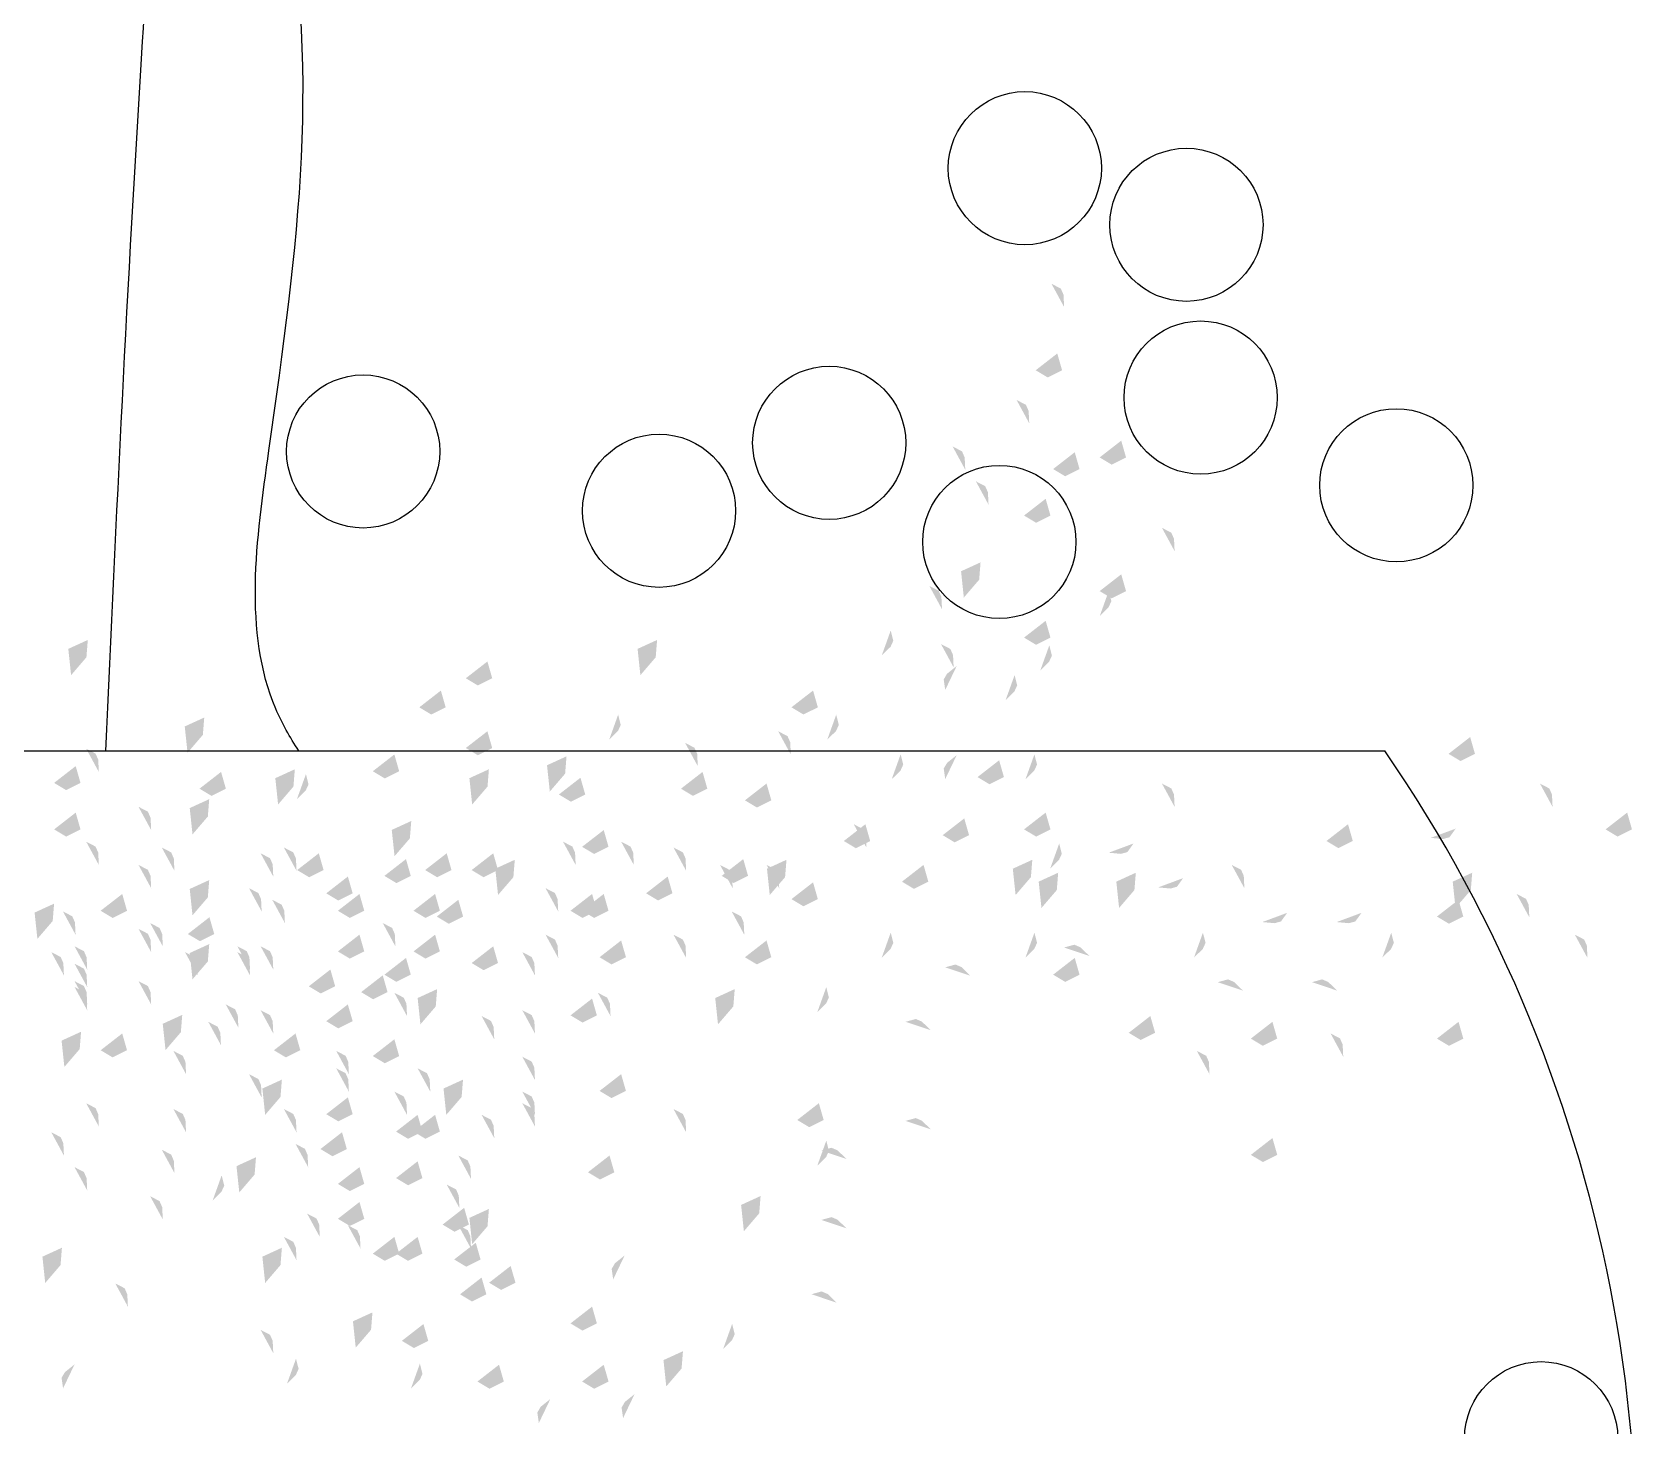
# Model space of a CAD drawing. Header units: millimetres. Extents: x 2133.42 to 2134.8, y 649.95 to 651.52.
# Drawn here: x 2134.2315 to 2134.3859, y 651.0583 to 651.1923 of the extents above; entities that cross this region are included whole.
import ezdxf

# ---------------------------------------------------------------- set-up
doc = ezdxf.new("R2010")
doc.units = ezdxf.units.MM
doc.linetypes.add('CONTINUA', pattern=[0])
for name, color, linetype in [('Hojas01', 64, 'Continuous'), ('Hojas02', 62, 'CONTINUA'), ('Tiesto', 32, 'Continuous'), ('Tronco', 46, 'Continuous')]:
    doc.layers.add(name, color=color, linetype=linetype)

msp = doc.modelspace()

# ---------------------------------------------------------------- linework, layer by layer
at = {"layer": 'Hojas01'}
for centre in [(2134.327011239653, 651.1792596485067), (2134.342553579548, 651.1738137923141), (2134.343916929827, 651.1572039159006), (2134.308196821052, 651.152847223191), (2134.263381759581, 651.1520167849411), (2134.362731348428, 651.148762828623), (2134.291836454688, 651.1463121938211), (2134.324557160246, 651.1433169724305), (2134.376662359846, 651.0571254881279)]:
    msp.add_circle(centre, 0.00736422481313063, dxfattribs=at)
at = {"layer": 'Hojas02'}
for points in [[(2134.330790574038, 651.16590539407), (2134.330730713745, 651.1670951348258), (2134.329571843044, 651.1681488611109), (2134.330474568415, 651.167677365971)], [(2134.32920887942, 651.1591376675301), (2134.328056153266, 651.1598289267147), (2134.330592163988, 651.1598289267147), (2134.330131047162, 651.161441961061)], [(2134.327435404257, 651.1547272139524), (2134.327375543965, 651.1559169547081), (2134.326216673263, 651.1569706809933), (2134.327119398634, 651.1564991858534)], [(2134.32128432374, 651.1502559338846), (2134.321224463447, 651.1514456746402), (2134.320065592745, 651.1524994009255), (2134.320968318117, 651.1520279057856)], [(2134.330886436847, 651.1496361823472), (2134.329733710693, 651.1503274415318), (2134.332269721415, 651.1503274415318), (2134.331808604589, 651.1519404758781)], [(2134.335360014864, 651.1507539923382), (2134.334207288709, 651.1514452515228), (2134.336743299432, 651.1514452515228), (2134.336282182605, 651.1530582858691)], [(2134.323521085285, 651.1469024638079), (2134.323461224992, 651.1480922045635), (2134.322302354291, 651.1491459308486), (2134.323205079662, 651.1486744357089)], [(2134.328090471185, 651.1451649022792), (2134.32693774503, 651.145856161464), (2134.329473755752, 651.145856161464), (2134.329012638926, 651.1474691958103)], [(2134.341415232572, 651.14243118374), (2134.341355372279, 651.1436209244957), (2134.340196501577, 651.1446746507809), (2134.341099226949, 651.144203155641)], [(2134.322752758465, 651.1413527707382), (2134.320878006861, 651.140495245327), (2134.322618858993, 651.1396828055026), (2134.321145303558, 651.137966852986)], [(2134.335360014864, 651.137899077182), (2134.334207288709, 651.1385903363669), (2134.336743299432, 651.1385903363669), (2134.336282182605, 651.1402033707132)], [(2134.319047562195, 651.1368420936813), (2134.318987701902, 651.138031834437), (2134.317828831201, 651.1390855607222), (2134.318731556572, 651.1386140655823)], [(2134.33422101541, 651.1362089729541), (2134.335068851293, 651.1370457767764), (2134.335083472197, 651.1386120164184), (2134.335332722598, 651.1376245474312)], [(2134.328090471185, 651.1334277971143), (2134.32693774503, 651.1341190562989), (2134.329473755752, 651.1341190562989), (2134.329012638926, 651.1357320906454)], [(2134.236902320803, 651.1338912797655), (2134.2350275692, 651.1330337543545), (2134.236768421332, 651.1322213145299), (2134.235294865897, 651.1305053620135)], [(2134.291647530612, 651.1338912797655), (2134.289772779008, 651.1330337543545), (2134.29151363114, 651.1322213145299), (2134.290040075706, 651.1305053620135)], [(2134.31325154757, 651.1323982807733), (2134.314099383452, 651.1332350845955), (2134.314114004356, 651.1348013242375), (2134.314363254758, 651.1338138552503)], [(2134.320165915504, 651.1312530036223), (2134.320106055211, 651.1324427443781), (2134.31894718451, 651.1334964706632), (2134.319849909881, 651.1330249755233)], [(2134.328502039676, 651.1309692661926), (2134.329349875558, 651.1318060700148), (2134.329364496462, 651.1333723096568), (2134.329613746864, 651.1323848406696)], [(2134.274408029324, 651.1295154420939), (2134.273255303169, 651.1302067012787), (2134.275791313892, 651.1302067012787), (2134.275330197065, 651.131819735625)], [(2134.320459584929, 651.1313877427597), (2134.319530774626, 651.1306418354318), (2134.319356385048, 651.1290852659145), (2134.319209213762, 651.1300930165662)], [(2134.325165984229, 651.1281112370309), (2134.326013820111, 651.1289480408532), (2134.326028441015, 651.1305142804952), (2134.326277691417, 651.129526811508)], [(2134.269934506233, 651.1267208970646), (2134.268781780079, 651.1274121562492), (2134.271317790801, 651.1274121562492), (2134.270856673975, 651.1290251905955)], [(2134.305722800807, 651.1267208970646), (2134.304570074652, 651.1274121562492), (2134.307106085375, 651.1274121562492), (2134.306644968549, 651.1290251905955)], [(2134.248100189648, 651.1264297887928), (2134.246225438044, 651.1255722633819), (2134.247966290176, 651.1247598235573), (2134.246492734742, 651.1230438710409)], [(2134.287039753964, 651.12430054485), (2134.287887589846, 651.1251373486723), (2134.28790221075, 651.1267035883145), (2134.288151461151, 651.1257161193271)], [(2134.308009221804, 651.12430054485), (2134.308857057687, 651.1251373486723), (2134.308871678591, 651.1267035883145), (2134.309120928992, 651.1257161193271)], [(2134.274408029324, 651.1228085420441), (2134.273255303169, 651.1234998012287), (2134.275791313892, 651.1234998012287), (2134.275330197065, 651.125112835575)], [(2134.304508529763, 651.1228693685341), (2134.30444866947, 651.1240591092899), (2134.303289798768, 651.125112835575), (2134.30419252414, 651.1246413404351)], [(2134.368911547893, 651.1222496169967), (2134.367758821738, 651.1229408761815), (2134.37029483246, 651.1229408761815), (2134.369833715634, 651.1245539105278)], [(2134.237964667823, 651.1211926334959), (2134.23790480753, 651.1223823742514), (2134.236745936828, 651.1234361005368), (2134.2376486622, 651.1229646053969)], [(2134.265460983143, 651.1205728819584), (2134.264308256988, 651.121264141143), (2134.266844267711, 651.121264141143), (2134.266383150885, 651.1228771754893)], [(2134.282938040449, 651.1226990633584), (2134.281063288845, 651.1218415379474), (2134.282804140977, 651.1210290981228), (2134.281330585542, 651.1193131456064)], [(2134.295561483582, 651.1217515184394), (2134.295501623289, 651.1229412591952), (2134.294342752587, 651.1239949854803), (2134.295245477959, 651.1235234903404)], [(2134.314204737655, 651.1204898125654), (2134.315052573537, 651.1213266163877), (2134.315067194442, 651.1228928560299), (2134.315316444843, 651.1219053870425)], [(2134.320459584929, 651.122813655275), (2134.319530774626, 651.1220677479471), (2134.319356385048, 651.1205111784298), (2134.319209213762, 651.1215189290815)], [(2134.327072309474, 651.1204898125654), (2134.327920145356, 651.1213266163877), (2134.32793476626, 651.1228928560299), (2134.328184016661, 651.1219053870425)], [(2134.234817245616, 651.1194550719674), (2134.233664519461, 651.120146331152), (2134.236200530183, 651.120146331152), (2134.235739413357, 651.1217593654983)], [(2134.24879707393, 651.11889614692), (2134.247644347776, 651.1195874061045), (2134.250180358498, 651.1195874061045), (2134.249719241672, 651.1212004404508)], [(2134.256809679811, 651.1214554882135), (2134.254934928208, 651.1205979628025), (2134.25667578034, 651.119785522978), (2134.255202224905, 651.1180695704616)], [(2134.275472794552, 651.1214554882135), (2134.273598042948, 651.1205979628025), (2134.27533889508, 651.119785522978), (2134.273865339646, 651.1180695704616)], [(2134.295098142274, 651.11889614692), (2134.293945416119, 651.1195874061045), (2134.296481426841, 651.1195874061045), (2134.296020310015, 651.1212004404508)], [(2134.323616948094, 651.1200139970147), (2134.32246422194, 651.1207052561992), (2134.325000232662, 651.1207052561992), (2134.324539115836, 651.1223182905455)], [(2134.257015309868, 651.118584486527), (2134.25786314575, 651.1194212903492), (2134.257877766654, 651.1209875299912), (2134.258127017055, 651.120000061004)], [(2134.28335513043, 651.1183372619762), (2134.282202404276, 651.119028521161), (2134.284738414998, 651.119028521161), (2134.284277298172, 651.1206415555073)], [(2134.301249277717, 651.117778336929), (2134.300096551563, 651.1184695961135), (2134.302632562285, 651.1184695961135), (2134.302171445458, 651.1200826304598)], [(2134.341415232572, 651.1178391634191), (2134.341355372279, 651.1190289041747), (2134.340196501577, 651.1200826304598), (2134.341099226949, 651.1196111353202)], [(2134.377762731264, 651.1178391634191), (2134.377702870971, 651.1190289041747), (2134.376544000269, 651.1200826304598), (2134.377446725641, 651.1196111353202)], [(2134.248579036667, 651.1185811769562), (2134.246704285063, 651.117723651545), (2134.248445137195, 651.1169112117207), (2134.246971581761, 651.115195259204)], [(2134.234817245616, 651.1149837918995), (2134.233664519461, 651.1156750510843), (2134.236200530183, 651.1156750510843), (2134.235739413357, 651.1172880854306)], [(2134.242997395031, 651.1156035434369), (2134.242937534738, 651.1167932841927), (2134.241778664036, 651.1178470104778), (2134.242681389408, 651.1173755153379)], [(2134.268007548656, 651.1164811475307), (2134.266132797052, 651.1156236221195), (2134.267873649184, 651.1148111822952), (2134.266400093749, 651.1130952297785)], [(2134.320261778314, 651.1144248668522), (2134.319109052159, 651.1151161260368), (2134.321645062882, 651.1151161260368), (2134.321183946055, 651.1167291603831)], [(2134.328090471185, 651.1149837918995), (2134.32693774503, 651.1156750510843), (2134.329473755752, 651.1156750510843), (2134.329012638926, 651.1172880854306)], [(2134.384009729516, 651.1149837918995), (2134.382857003362, 651.1156750510843), (2134.385393014084, 651.1156750510843), (2134.384931897258, 651.1172880854306)], [(2134.285591891975, 651.1133070568612), (2134.284439165821, 651.1139983160458), (2134.286975176543, 651.1139983160458), (2134.286514059717, 651.1156113503921)], [(2134.310755528015, 651.1138659819085), (2134.309602801861, 651.114557241093), (2134.312138812583, 651.114557241093), (2134.311677695757, 651.1161702754396)], [(2134.311778018516, 651.1139268083987), (2134.311718158223, 651.1151165491542), (2134.310559287521, 651.1161702754396), (2134.311462012893, 651.1156987802997)], [(2134.357168481123, 651.1138659819085), (2134.356015754968, 651.114557241093), (2134.358551765691, 651.114557241093), (2134.358090648865, 651.1161702754396)], [(2134.366050203988, 651.114859798168), (2134.367236398757, 651.114750215826), (2134.368443916813, 651.1157478232296), (2134.367849087156, 651.1149211440643)], [(2134.237964667823, 651.1122500733602), (2134.23790480753, 651.113439814116), (2134.236745936828, 651.1144935404011), (2134.2376486622, 651.1140220452612)], [(2134.237964667823, 651.1122500733602), (2134.23790480753, 651.113439814116), (2134.236745936828, 651.1144935404011), (2134.2376486622, 651.1140220452612)], [(2134.245234156576, 651.111691148313), (2134.245174296283, 651.1128808890685), (2134.244015425581, 651.1139346153536), (2134.244918150953, 651.113463120214)], [(2134.2547404618, 651.1111322633692), (2134.254680601508, 651.112322004125), (2134.253521730806, 651.1133757304101), (2134.254424456177, 651.1129042352702)], [(2134.256977223346, 651.111691148313), (2134.256917363053, 651.1128808890685), (2134.255758492351, 651.1139346153536), (2134.256661217722, 651.113463120214)], [(2134.258191439464, 651.111071436879), (2134.257038713309, 651.1117626960638), (2134.259574724032, 651.1117626960638), (2134.259113607205, 651.1133757304101)], [(2134.270493710351, 651.111071436879), (2134.269340984197, 651.1117626960638), (2134.271876994919, 651.1117626960638), (2134.271415878093, 651.1133757304101)], [(2134.274967233442, 651.111071436879), (2134.273814507287, 651.1117626960638), (2134.276350518009, 651.1117626960638), (2134.275889401183, 651.1133757304101)], [(2134.283818416813, 651.1122500733602), (2134.28375855652, 651.113439814116), (2134.282599685818, 651.1144935404011), (2134.28350241119, 651.1140220452612)], [(2134.289410348139, 651.1122500733602), (2134.289350487846, 651.113439814116), (2134.288191617144, 651.1144935404011), (2134.289094342515, 651.1140220452612)], [(2134.294443075346, 651.111691148313), (2134.294383215054, 651.1128808890685), (2134.293224344352, 651.1139346153536), (2134.294127069723, 651.113463120214)], [(2134.329455229761, 651.1119157651844), (2134.330303065643, 651.1127525690067), (2134.330317686548, 651.1143188086489), (2134.330566936949, 651.1133313396615)], [(2134.335072624733, 651.1134307835871), (2134.336258819502, 651.1133212012453), (2134.337466337558, 651.1143188086489), (2134.336871507901, 651.1134921294836)], [(2134.242997395031, 651.1100144132745), (2134.242937534738, 651.1112041540302), (2134.241778664036, 651.1122578803154), (2134.242681389408, 651.1117863851755)], [(2134.266579336453, 651.1105125118318), (2134.265426610298, 651.1112037710163), (2134.267962621021, 651.1112037710163), (2134.267501504194, 651.1128168053626)], [(2134.27796122816, 651.1127504220963), (2134.276086476556, 651.111892896685), (2134.277827328688, 651.1110804568607), (2134.276353773254, 651.1093645043441)], [(2134.298916598437, 651.1100144132745), (2134.298856738144, 651.1112041540302), (2134.297697867442, 651.1122578803154), (2134.298600592814, 651.1117863851755)], [(2134.299012516172, 651.1105125118318), (2134.297859790017, 651.1112037710163), (2134.30039580074, 651.1112037710163), (2134.299934683913, 651.1128168053626)], [(2134.303390176453, 651.1100144132745), (2134.30333031616, 651.1112041540302), (2134.302171445458, 651.1122578803154), (2134.30307417083, 651.1117863851755)], [(2134.304089588797, 651.1127504220963), (2134.302214837193, 651.111892896685), (2134.303955689325, 651.1110804568607), (2134.302482133891, 651.1093645043441)], [(2134.316347459341, 651.1099535867845), (2134.315194733187, 651.1106448459691), (2134.317730743909, 651.1106448459691), (2134.317269627083, 651.1122578803154)], [(2134.327729570753, 651.1127504220963), (2134.32585481915, 651.111892896685), (2134.327595671281, 651.1110804568607), (2134.326122115847, 651.1093645043441)], [(2134.348125517207, 651.1100144132745), (2134.348065656915, 651.1112041540302), (2134.346906786213, 651.1122578803154), (2134.347809511584, 651.1117863851755)], [(2134.248579036667, 651.1108020247007), (2134.246704285063, 651.1099444992894), (2134.248445137195, 651.1091320594651), (2134.246971581761, 651.1074161069487)], [(2134.260987405127, 651.1088357767933), (2134.259834678972, 651.1095270359781), (2134.262370689695, 651.1095270359781), (2134.261909572868, 651.1111400703244)], [(2134.291742972493, 651.1088357767933), (2134.290590246338, 651.1095270359781), (2134.293126257061, 651.1095270359781), (2134.292665140234, 651.1111400703244)], [(2134.305722800807, 651.1082768918498), (2134.304570074652, 651.1089681510343), (2134.307106085375, 651.1089681510343), (2134.306644968549, 651.1105811853806)], [(2134.330218004361, 651.1115068469514), (2134.328343252757, 651.1106493215402), (2134.330084104889, 651.1098368817159), (2134.328610549454, 651.1081209291992)], [(2134.337683250257, 651.1115068469514), (2134.335808498653, 651.1106493215402), (2134.337549350786, 651.1098368817159), (2134.336075795351, 651.1081209291992)], [(2134.339838410382, 651.110096402864), (2134.341024605151, 651.1099868205222), (2134.342232123207, 651.1109844279258), (2134.34163729355, 651.1101577487605)], [(2134.370032722376, 651.1115068469514), (2134.368157970773, 651.1106493215402), (2134.369898822905, 651.1098368817159), (2134.36842526747, 651.1081209291992)], [(2134.239290768706, 651.107159041755), (2134.238138042551, 651.1078503009396), (2134.240674053274, 651.1078503009396), (2134.240212936447, 651.1094633352859)], [(2134.253622053564, 651.1077787932925), (2134.253562193272, 651.108968534048), (2134.25240332257, 651.1100222603334), (2134.253306047942, 651.1095507651935)], [(2134.25585881511, 651.1066609833015), (2134.255798954817, 651.107850724057), (2134.254640084115, 651.1089044503424), (2134.255542809487, 651.1084329552025)], [(2134.262105813363, 651.107159041755), (2134.260953087208, 651.1078503009396), (2134.26348909793, 651.1078503009396), (2134.263027981104, 651.1094633352859)], [(2134.269375302116, 651.107159041755), (2134.268222575961, 651.1078503009396), (2134.270758586683, 651.1078503009396), (2134.270297469857, 651.1094633352859)], [(2134.271612063661, 651.1066001568113), (2134.270459337506, 651.1072914159959), (2134.272995348229, 651.1072914159959), (2134.272534231402, 651.1089044503424)], [(2134.282140859385, 651.1077787932925), (2134.282080999093, 651.108968534048), (2134.280922128391, 651.1100222603334), (2134.281824853762, 651.1095507651935)], [(2134.284473483739, 651.107159041755), (2134.283320757585, 651.1078503009396), (2134.285856768307, 651.1078503009396), (2134.285395651481, 651.1094633352859)], [(2134.285591891975, 651.107159041755), (2134.284439165821, 651.1078503009396), (2134.286975176543, 651.1078503009396), (2134.286514059717, 651.1094633352859)], [(2134.367793139657, 651.1066001568113), (2134.366640413502, 651.1072914159959), (2134.369176424225, 651.1072914159959), (2134.368715307398, 651.1089044503424)], [(2134.375525969719, 651.107219868245), (2134.375466109426, 651.1084096090008), (2134.374307238724, 651.1094633352859), (2134.375209964096, 651.108991840146)], [(2134.233661507468, 651.1085331186607), (2134.231786755865, 651.1076755932495), (2134.233527607997, 651.1068631534251), (2134.232054052562, 651.1051472009085)], [(2134.235727906278, 651.1055431733105), (2134.235668045985, 651.106732914066), (2134.234509175283, 651.1077866403512), (2134.235411900655, 651.1073151452115)], [(2134.247678665695, 651.104923421773), (2134.24652593954, 651.1056146809576), (2134.249061950262, 651.1056146809576), (2134.248600833436, 651.1072277153039)], [(2134.300035006672, 651.1055431733105), (2134.299975146379, 651.106732914066), (2134.298816275678, 651.1077866403512), (2134.299719001049, 651.1073151452115)], [(2134.349846576722, 651.1067620622448), (2134.351032771492, 651.1066524799028), (2134.352240289548, 651.1076500873064), (2134.351645459891, 651.106823408141)], [(2134.356995227733, 651.1067620622448), (2134.358181422502, 651.1066524799028), (2134.359388940558, 651.1076500873064), (2134.358794110901, 651.106823408141)], [(2134.242997395031, 651.103866438272), (2134.242937534738, 651.1050561790278), (2134.241778664036, 651.1061099053129), (2134.242681389408, 651.105638410173)], [(2134.244115803267, 651.1044253232158), (2134.244055942974, 651.1056150639713), (2134.242897072272, 651.1066687902564), (2134.243799797644, 651.1061972951168)], [(2134.266483473643, 651.1044253232158), (2134.266423613351, 651.1056150639713), (2134.265264742649, 651.1066687902564), (2134.266167468021, 651.1061972951168)], [(2134.31325154757, 651.1033416776997), (2134.314099383452, 651.104178481522), (2134.314114004356, 651.1057447211642), (2134.314363254758, 651.1047572521768)], [(2134.327072309474, 651.1033416776997), (2134.327920145356, 651.104178481522), (2134.32793476626, 651.1057447211642), (2134.328184016661, 651.1047572521768)], [(2134.343275991665, 651.1033416776997), (2134.344123827548, 651.104178481522), (2134.344138448452, 651.1057447211642), (2134.344387698853, 651.1047572521768)], [(2134.361385944176, 651.1033416776997), (2134.362233780058, 651.104178481522), (2134.362248400962, 651.1057447211642), (2134.362497651363, 651.1047572521768)], [(2134.236846259587, 651.1021897032335), (2134.236786399294, 651.1033794439893), (2134.235627528592, 651.1044331702744), (2134.236530253964, 651.1039616751345)], [(2134.248579036667, 651.104643542533), (2134.246704285063, 651.1037860171218), (2134.248445137195, 651.1029735772975), (2134.246971581761, 651.1012576247808)], [(2134.252503645329, 651.1021897032335), (2134.252443785036, 651.1033794439893), (2134.251284914335, 651.1044331702744), (2134.252187639706, 651.1039616751345)], [(2134.2547404618, 651.1021897032335), (2134.254680601508, 651.1033794439893), (2134.253521730806, 651.1044331702744), (2134.254424456177, 651.1039616751345)], [(2134.262105813363, 651.1032466867346), (2134.260953087208, 651.1039379459191), (2134.26348909793, 651.1039379459191), (2134.263027981104, 651.1055509802654)], [(2134.269375302116, 651.1032466867346), (2134.268222575961, 651.1039379459191), (2134.270758586683, 651.1039379459191), (2134.270297469857, 651.1055509802654)], [(2134.274967233442, 651.1021288767436), (2134.273814507287, 651.1028201359281), (2134.276350518009, 651.1028201359281), (2134.275889401183, 651.1044331702744)], [(2134.282140859385, 651.1033075132248), (2134.282080999093, 651.1044972539803), (2134.280922128391, 651.1055509802654), (2134.281824853762, 651.1050794851258)], [(2134.287269449403, 651.1026877616871), (2134.286116723248, 651.1033790208719), (2134.288652733971, 651.1033790208719), (2134.288191617144, 651.1049920552182)], [(2134.294443075346, 651.1033075132248), (2134.294383215054, 651.1044972539803), (2134.293224344352, 651.1055509802654), (2134.294127069723, 651.1050794851258)], [(2134.301249277717, 651.1026877616871), (2134.300096551563, 651.1033790208719), (2134.302632562285, 651.1033790208719), (2134.302171445458, 651.1049920552182)], [(2134.333215019783, 651.1035044049893), (2134.332360424135, 651.1043343041392), (2134.330794226664, 651.1043157065833), (2134.331776187735, 651.1045858421394)], [(2134.381117901044, 651.1033075132248), (2134.381058040752, 651.1044972539803), (2134.37989917005, 651.1055509802654), (2134.380801895421, 651.1050794851258)], [(2134.234609498042, 651.1016307781863), (2134.234549637749, 651.102820518942), (2134.233390767047, 651.1038742452272), (2134.234293492419, 651.1034027500873)], [(2134.236846259587, 651.1005129681953), (2134.236786399294, 651.1017027089508), (2134.235627528592, 651.1027564352362), (2134.236530253964, 651.1022849400963)], [(2134.247470918121, 651.1016307781863), (2134.247411057828, 651.102820518942), (2134.246252187127, 651.1038742452272), (2134.247154912498, 651.1034027500873)], [(2134.252503645329, 651.1016307781863), (2134.252443785036, 651.102820518942), (2134.251284914335, 651.1038742452272), (2134.252187639706, 651.1034027500873)], [(2134.266579336453, 651.1010110667526), (2134.265426610298, 651.1017023259371), (2134.267962621021, 651.1017023259371), (2134.267501504194, 651.1033153602834)], [(2134.27990409784, 651.1016307781863), (2134.279844237547, 651.102820518942), (2134.278685366846, 651.1038742452272), (2134.279588092217, 651.1034027500873)], [(2134.321777178166, 651.1015990789506), (2134.320922582519, 651.1024289781008), (2134.319356385048, 651.1024103805448), (2134.320338346119, 651.1026805161007)], [(2134.330886436847, 651.1010110667526), (2134.329733710693, 651.1017023259371), (2134.332269721415, 651.1017023259371), (2134.331808604589, 651.1033153602834)], [(2134.330886436847, 651.1010110667526), (2134.329733710693, 651.1017023259371), (2134.332269721415, 651.1017023259371), (2134.331808604589, 651.1033153602834)], [(2134.236846259587, 651.0988362331568), (2134.236786399294, 651.1000259739126), (2134.235627528592, 651.1010797001977), (2134.236530253964, 651.1006082050578)], [(2134.242997395031, 651.0988362331568), (2134.242937534738, 651.1000259739126), (2134.241778664036, 651.1010797001977), (2134.242681389408, 651.1006082050578)], [(2134.2593098477, 651.0998932166578), (2134.258157121545, 651.1005844758424), (2134.260693132268, 651.1005844758424), (2134.260232015441, 651.1021975101887)], [(2134.264342574907, 651.0993343317141), (2134.263189848753, 651.1000255908987), (2134.265725859475, 651.1000255908987), (2134.265264742649, 651.1016386252452)], [(2134.264342574907, 651.0993343317141), (2134.263189848753, 651.1000255908987), (2134.265725859475, 651.1000255908987), (2134.265264742649, 651.1016386252452)], [(2134.347988971773, 651.1001700643699), (2134.347134376125, 651.1009999635198), (2134.345568178654, 651.1009813659639), (2134.346550139725, 651.10125150152)], [(2134.357043948028, 651.1001700643699), (2134.35618935238, 651.1009999635198), (2134.354623154909, 651.1009813659639), (2134.35560511598, 651.10125150152)], [(2134.236846259587, 651.0982773081096), (2134.236786399294, 651.0994670488651), (2134.235627528592, 651.1005207751505), (2134.236530253964, 651.1000492800106)], [(2134.267601881879, 651.0977184231658), (2134.267542021586, 651.0989081639216), (2134.266383150885, 651.0999618902067), (2134.267285876256, 651.0994903950668)], [(2134.270495982264, 651.1003146305443), (2134.26862123066, 651.0994571051331), (2134.270362082792, 651.0986446653087), (2134.268888527357, 651.0969287127921)], [(2134.284473483739, 651.0970986716284), (2134.283320757585, 651.097789930813), (2134.285856768307, 651.097789930813), (2134.285395651481, 651.0994029651592)], [(2134.287173586593, 651.0977184231658), (2134.287113726301, 651.0989081639216), (2134.285954855599, 651.0999618902067), (2134.28685758097, 651.0994903950668)], [(2134.299112776509, 651.1003146305443), (2134.297238024905, 651.0994571051331), (2134.298978877037, 651.0986446653087), (2134.297505321602, 651.0969287127921)], [(2134.307056031719, 651.0981019709382), (2134.307903867601, 651.0989387747604), (2134.307918488505, 651.1005050144024), (2134.308167738906, 651.0995175454152)], [(2134.25138529202, 651.0966006131748), (2134.251325431727, 651.0977903539306), (2134.250166561025, 651.0988440802157), (2134.251069286397, 651.0983725850758)], [(2134.2547404618, 651.0960416881276), (2134.254680601508, 651.0972314288831), (2134.253521730806, 651.0982851551682), (2134.254424456177, 651.0978136600286)], [(2134.260987405127, 651.0965397866846), (2134.259834678972, 651.0972310458694), (2134.262370689695, 651.0972310458694), (2134.261909572868, 651.0988440802157)], [(2134.27990409784, 651.0960416881276), (2134.279844237547, 651.0972314288831), (2134.278685366846, 651.0982851551682), (2134.279588092217, 651.0978136600286)], [(2134.245984705256, 651.0978367843093), (2134.244109953652, 651.0969792588983), (2134.245850805784, 651.0961668190737), (2134.244377250349, 651.0944508665573)], [(2134.249707679666, 651.0949238781363), (2134.249647819373, 651.0961136188921), (2134.248488948671, 651.0971673451772), (2134.249391674043, 651.0966958500373)], [(2134.275989723942, 651.0954827630801), (2134.275929863649, 651.0966725038359), (2134.274770992947, 651.097726230121), (2134.275673718319, 651.0972547349811)], [(2134.317964527677, 651.096359372189), (2134.317109932029, 651.097189271339), (2134.315543734558, 651.097170673783), (2134.316525695629, 651.0974408093391)], [(2134.3381559256, 651.0954219365899), (2134.337003199446, 651.0961131957747), (2134.339539210168, 651.0961131957747), (2134.339078093342, 651.097726230121)], [(2134.34989899237, 651.0948630516464), (2134.348746266215, 651.095554310831), (2134.351282276938, 651.095554310831), (2134.350821160112, 651.0971673451772)], [(2134.367793139657, 651.0948630516464), (2134.366640413502, 651.095554310831), (2134.369176424225, 651.095554310831), (2134.368715307398, 651.0971673451772)], [(2134.23625583888, 651.0962161543252), (2134.234381087276, 651.095358628914), (2134.236121939408, 651.0945461890897), (2134.234648383973, 651.092830236573)], [(2134.239290768706, 651.0937452416554), (2134.238138042551, 651.09443650084), (2134.240674053274, 651.09443650084), (2134.240212936447, 651.0960495351862)], [(2134.255954677919, 651.0937452416554), (2134.254801951764, 651.09443650084), (2134.257337962487, 651.09443650084), (2134.25687684566, 651.0960495351862)], [(2134.265460983143, 651.0931863166079), (2134.264308256988, 651.0938775757927), (2134.266844267711, 651.0938775757927), (2134.266383150885, 651.095490610139)], [(2134.357631822432, 651.0938060681453), (2134.357571962139, 651.0949958089011), (2134.356413091437, 651.0960495351862), (2134.357315816809, 651.0955780400463)], [(2134.246352564811, 651.0921293331071), (2134.246292704519, 651.0933190738626), (2134.245133833817, 651.094372800148), (2134.246036559189, 651.0939013050081)], [(2134.262009950553, 651.0921293331071), (2134.261950090261, 651.0933190738626), (2134.260791219559, 651.094372800148), (2134.26169394493, 651.0939013050081)], [(2134.27990409784, 651.0915704080596), (2134.279844237547, 651.0927601488154), (2134.278685366846, 651.0938138751005), (2134.279588092217, 651.0933423799606)], [(2134.344770402353, 651.0921293331071), (2134.34471054206, 651.0933190738626), (2134.343551671358, 651.094372800148), (2134.34445439673, 651.0939013050081)], [(2134.253622053564, 651.0898936730214), (2134.253562193272, 651.0910834137769), (2134.25240332257, 651.092137140062), (2134.253306047942, 651.0916656449224)], [(2134.262009950553, 651.0904525980686), (2134.261950090261, 651.0916423388244), (2134.260791219559, 651.0926960651095), (2134.26169394493, 651.0922245699696)], [(2134.269838643424, 651.0904525980686), (2134.269778783132, 651.0916423388244), (2134.26861991243, 651.0926960651095), (2134.269522637801, 651.0922245699696)], [(2134.287269449403, 651.0898328465312), (2134.286116723248, 651.0905241057158), (2134.288652733971, 651.0905241057158), (2134.288191617144, 651.092137140062)], [(2134.255565435545, 651.0916095644268), (2134.25369068394, 651.0907520390156), (2134.255431536073, 651.0899395991912), (2134.253957980638, 651.0882236466746)], [(2134.267601881879, 651.0882169379829), (2134.267542021586, 651.0894066787387), (2134.266383150885, 651.0904604050238), (2134.267285876256, 651.0899889098839)], [(2134.272984360945, 651.0916095644268), (2134.271109609341, 651.0907520390156), (2134.272850461473, 651.0899395991912), (2134.271376906038, 651.0882236466746)], [(2134.27990409784, 651.0882169379829), (2134.279844237547, 651.0894066787387), (2134.278685366846, 651.0904604050238), (2134.279588092217, 651.0899889098839)], [(2134.237964667823, 651.0870991279919), (2134.23790480753, 651.0882888687477), (2134.236745936828, 651.0893425950328), (2134.2376486622, 651.0888710998929)], [(2134.246352564811, 651.0865402430481), (2134.246292704519, 651.0877299838039), (2134.245133833817, 651.088783710089), (2134.246036559189, 651.0883122149492)], [(2134.246352564811, 651.0865402430481), (2134.246292704519, 651.0877299838039), (2134.245133833817, 651.088783710089), (2134.246036559189, 651.0883122149492)], [(2134.256977223346, 651.0865402430481), (2134.256917363053, 651.0877299838039), (2134.255758492351, 651.088783710089), (2134.256661217722, 651.0883122149492)], [(2134.260987405127, 651.0875972265492), (2134.259834678972, 651.0882884857338), (2134.262370689695, 651.0882884857338), (2134.261909572868, 651.08990152008)], [(2134.27990409784, 651.0870991279919), (2134.279844237547, 651.0882888687477), (2134.278685366846, 651.0893425950328), (2134.279588092217, 651.0888710998929)], [(2134.294443075346, 651.0865402430481), (2134.294383215054, 651.0877299838039), (2134.293224344352, 651.088783710089), (2134.294127069723, 651.0883122149492)], [(2134.306282004925, 651.0870383015017), (2134.30512927877, 651.0877295606865), (2134.307665289493, 651.0877295606865), (2134.307204172666, 651.0893425950328)], [(2134.267697744688, 651.0859204915107), (2134.266545018534, 651.0866117506955), (2134.269081029256, 651.0866117506955), (2134.26861991243, 651.0882247850418)], [(2134.269375302116, 651.0859204915107), (2134.268222575961, 651.0866117506955), (2134.270758586683, 651.0866117506955), (2134.270297469857, 651.0882247850418)], [(2134.275989723942, 651.0859813180009), (2134.275929863649, 651.0871710587564), (2134.274770992947, 651.0882247850418), (2134.275673718319, 651.0877532899019)], [(2134.317964527677, 651.0868326216851), (2134.317109932029, 651.087662520835), (2134.315543734558, 651.0876439232791), (2134.316525695629, 651.0879140588352)], [(2134.234609498042, 651.0843045829624), (2134.234549637749, 651.0854943237182), (2134.233390767047, 651.0865480500033), (2134.234293492419, 651.0860765548634)], [(2134.260428201009, 651.0842437564725), (2134.259275474854, 651.084935015657), (2134.261811485577, 651.084935015657), (2134.26135036875, 651.0865480500033)], [(2134.307056031719, 651.0833355136724), (2134.307903867601, 651.0841723174947), (2134.307918488505, 651.0857385571369), (2134.308167738906, 651.0847510881495)], [(2134.34989899237, 651.083684831425), (2134.348746266215, 651.0843760906096), (2134.351282276938, 651.0843760906096), (2134.350821160112, 651.0859891249561)], [(2134.245234156576, 651.0826278479242), (2134.245174296283, 651.0838175886797), (2134.244015425581, 651.0848713149649), (2134.244918150953, 651.0843998198252)], [(2134.253077056863, 651.0841480734541), (2134.25120230526, 651.0832905480429), (2134.252943157392, 651.0824781082185), (2134.251469601957, 651.0807621557019)], [(2134.258095576655, 651.0831867729714), (2134.258035716362, 651.0843765137272), (2134.25687684566, 651.0854302400123), (2134.257779571032, 651.0849587448724)], [(2134.273752962396, 651.0820689629804), (2134.273693102104, 651.0832587037362), (2134.272534231402, 651.0843124300213), (2134.273436956774, 651.0838409348814)], [(2134.286151096093, 651.0820081364902), (2134.284998369938, 651.082699395675), (2134.287534380661, 651.082699395675), (2134.287073263834, 651.0843124300213)], [(2134.309862686581, 651.0839745925234), (2134.309008090933, 651.0848044916734), (2134.307441893463, 651.0847858941174), (2134.308423854533, 651.0850560296735)], [(2134.236846259587, 651.0809511128857), (2134.236786399294, 651.0821408536415), (2134.235627528592, 651.0831945799266), (2134.236530253964, 651.0827230847867)], [(2134.262105813363, 651.0808902863955), (2134.260953087208, 651.0815815455803), (2134.26348909793, 651.0815815455803), (2134.263027981104, 651.0831945799266)], [(2134.267697744688, 651.081449211443), (2134.266545018534, 651.0821404706276), (2134.269081029256, 651.0821404706276), (2134.26861991243, 651.0837535049739)], [(2134.248913523698, 651.080001173053), (2134.249761359581, 651.0808379768753), (2134.249775980485, 651.0824042165175), (2134.250025230886, 651.08141674753)], [(2134.272634609087, 651.079274417951), (2134.272574748794, 651.0804641587067), (2134.271415878093, 651.0815178849919), (2134.272318603464, 651.081046389852)], [(2134.244115803267, 651.0781565678562), (2134.244055942974, 651.079346308612), (2134.242897072272, 651.0804000348971), (2134.243799797644, 651.0799285397572)], [(2134.262105813363, 651.0775368564225), (2134.260953087208, 651.0782281156071), (2134.26348909793, 651.0782281156071), (2134.263027981104, 651.0798411499536)], [(2134.301601210116, 651.0804173079159), (2134.299726458512, 651.0795597825049), (2134.301467310645, 651.0787473426803), (2134.299993755209, 651.0770313901639)], [(2134.25921398489, 651.076479832818), (2134.259154124597, 651.0776695735735), (2134.257995253896, 651.0787232998589), (2134.258897979268, 651.078251804719)], [(2134.272171267779, 651.0769779313753), (2134.271018541624, 651.0776691905598), (2134.273554552346, 651.0776691905598), (2134.27309343552, 651.0792822249061)], [(2134.275472794552, 651.0791737327711), (2134.273598042948, 651.0783162073601), (2134.27533889508, 651.0775037675355), (2134.273865339646, 651.0757878150191)], [(2134.309862686581, 651.0773058711811), (2134.309008090933, 651.0781357703311), (2134.307441893463, 651.0781171727751), (2134.308423854533, 651.0783873083312)], [(2134.256977223346, 651.074244212836), (2134.256917363053, 651.0754339535915), (2134.255758492351, 651.0764876798767), (2134.256661217722, 651.076016184737)], [(2134.263128303863, 651.075362022827), (2134.26306844357, 651.0765517635825), (2134.261909572868, 651.0776054898677), (2134.26281229824, 651.077133994728)], [(2134.265460983143, 651.0741833863458), (2134.264308256988, 651.0748746455304), (2134.266844267711, 651.0748746455304), (2134.266383150885, 651.0764876798767)], [(2134.267697744688, 651.0741833863458), (2134.266545018534, 651.0748746455304), (2134.269081029256, 651.0748746455304), (2134.26861991243, 651.0764876798767)], [(2134.273752962396, 651.075362022827), (2134.273693102104, 651.0765517635825), (2134.272534231402, 651.0776054898677), (2134.273436956774, 651.077133994728)], [(2134.234413887196, 651.0754430073366), (2134.232539135592, 651.0745854819256), (2134.234279987724, 651.073773042101), (2134.23280643229, 651.0720570895846)], [(2134.255565435545, 651.0754430073366), (2134.25369068394, 651.0745854819256), (2134.255431536073, 651.073773042101), (2134.253957980638, 651.0720570895846)], [(2134.273289676014, 651.0736244612983), (2134.272136949859, 651.0743157204831), (2134.274672960582, 651.0743157204831), (2134.274211843755, 651.0759287548294)], [(2134.288528815589, 651.0747035912971), (2134.287600005286, 651.0739576839692), (2134.287425615707, 651.0724011144518), (2134.287278444421, 651.0734088651036)], [(2134.276644790869, 651.0713888413163), (2134.275492064714, 651.0720801005009), (2134.278028075436, 651.0720801005009), (2134.27756695861, 651.0736931348474)], [(2134.240760633485, 651.069772932768), (2134.240700773193, 651.0709626735238), (2134.239541902491, 651.072016399809), (2134.240444627863, 651.071544904669)], [(2134.273848825206, 651.0702710313253), (2134.272696099051, 651.0709622905099), (2134.275232109774, 651.0709622905099), (2134.274770992947, 651.0725753248564)], [(2134.308909551422, 651.0701607982771), (2134.308054955774, 651.0709906974271), (2134.306488758303, 651.0709720998711), (2134.307470719374, 651.0712422354272)], [(2134.264274925707, 651.0692250915088), (2134.262400174104, 651.0683675660978), (2134.264141026236, 651.0675551262732), (2134.262667470801, 651.0658391737568)], [(2134.284473483739, 651.0674764862958), (2134.283320757585, 651.0681677454807), (2134.285856768307, 651.0681677454807), (2134.285395651481, 651.0697807798269)], [(2134.2547404618, 651.0653016527003), (2134.254680601508, 651.0664913934561), (2134.253521730806, 651.0675451197412), (2134.254424456177, 651.0670736246013)], [(2134.26825689388, 651.0657997512576), (2134.267104167725, 651.0664910104422), (2134.269640178448, 651.0664910104422), (2134.269179061621, 651.0681040447885)], [(2134.298001055463, 651.0657110272452), (2134.298848891346, 651.0665478310675), (2134.29886351225, 651.0681140707095), (2134.299112762651, 651.0671266017223)], [(2134.29413596422, 651.0654943660743), (2134.292261212616, 651.0646368406633), (2134.294002064748, 651.0638244008387), (2134.292528509313, 651.0621084483223)], [(2134.235628633333, 651.0642241777737), (2134.23469982303, 651.063478270446), (2134.234525433452, 651.0619217009287), (2134.234378262167, 651.0629294515804)], [(2134.256062174708, 651.0623766866258), (2134.256910010591, 651.0632134904481), (2134.256924631495, 651.0647797300901), (2134.257173881896, 651.0637922611029)], [(2134.267976611368, 651.0619003350644), (2134.26882444725, 651.0627371388866), (2134.268839068154, 651.0643033785286), (2134.269088318556, 651.0633159095414)], [(2134.275526437559, 651.0618873561334), (2134.274373711405, 651.062578615318), (2134.276909722127, 651.062578615318), (2134.276448605301, 651.0641916496645)], [(2134.285591891975, 651.0618873561334), (2134.284439165821, 651.062578615318), (2134.286975176543, 651.062578615318), (2134.286514059717, 651.0641916496645)], [(2134.281380164578, 651.0608897970508), (2134.280451354276, 651.0601438897229), (2134.280276964697, 651.0585873202056), (2134.280129793411, 651.0595950708573)], [(2134.289482005674, 651.0613661486123), (2134.288553195371, 651.0606202412844), (2134.288378805793, 651.059063671767), (2134.288231634507, 651.0600714224188)]]:
    msp.add_solid(points, dxfattribs=at)
at = {"layer": 'Tiesto'}
msp.add_line((2134.134665961969, 651.1232319016489), (2134.361630174698, 651.1232319016488), dxfattribs=at)
msp.add_arc((2134.248148068334, 651.0451993584154), 0.1377216986111307, 346.0554230915378, 34.51318369929059, dxfattribs=at)
at = {"layer": 'Tronco'}
for points, knots in [([(2134.25718640513, 651.1232319016485), (2134.256325556343, 651.1245320095442), (2134.251616033601, 651.1329095671862), (2134.255988109097, 651.1641183603674), (2134.260790207616, 651.1972504586593), (2134.248363214747, 651.2327632843995), (2134.263988141254, 651.245071385236), (2134.259416293825, 651.2587068847414), (2134.266484245004, 651.2703157368157), (2134.266228552937, 651.2820671246386), (2134.277455959843, 651.2921835840468), (2134.289592728721, 651.2982921259833), (2134.307890759805, 651.3060983715569), (2134.329341239162, 651.3032665106463), (2134.35562120927, 651.3014084634021), (2134.370058386144, 651.3202071304692), (2134.387433147692, 651.3337035151527), (2134.380764831812, 651.3488691451649), (2134.383749985783, 651.3539868539975), (2134.384789344682, 651.3557687172696)], [0.009978309571534135, 0.009978309571534135, 0.009978309571534135, 0.009978309571534135, 0.01470617579873626, 0.0395406416407787, 0.09648273880057734, 0.1242043393152307, 0.1331742594295361, 0.1500339044789281, 0.1594854659312364, 0.1729563855537138, 0.1825385063712845, 0.2024148495269219, 0.2143919733113747, 0.2410310319045933, 0.2673065672359192, 0.2851525701023047, 0.310748830119701, 0.321944287645387, 0.3279244129891576, 0.3279244129891576, 0.3279244129891576, 0.3279244129891576]), ([(2134.238628434755, 651.1232319016488), (2134.239646313346, 651.1455601810395), (2134.241302612116, 651.1809631863807), (2134.2446246503, 651.2272236198128), (2134.227715406152, 651.2488249471189), (2134.221186461124, 651.2666847128601), (2134.206813453045, 651.2741079096347), (2134.193877643465, 651.2805752248665), (2134.184925559779, 651.2945124038475), (2134.182487507997, 651.3091963352776), (2134.178495245089, 651.3243602769242), (2134.170521518655, 651.3263253580956), (2134.167642821929, 651.3270347971243)], [0.005137736766984697, 0.005137736766984697, 0.005137736766984697, 0.005137736766984697, 0.07334736318664624, 0.1129266944786601, 0.1360935233973347, 0.1538403908923994, 0.1673128104946292, 0.1828478038532227, 0.1969105663506539, 0.2143959877117613, 0.2293456362304483, 0.2377922021427844, 0.2377922021427844, 0.2377922021427844, 0.2377922021427844])]:
    msp.add_open_spline(points, degree=3, knots=knots, dxfattribs=at)

doc.saveas('drawing.dxf')
